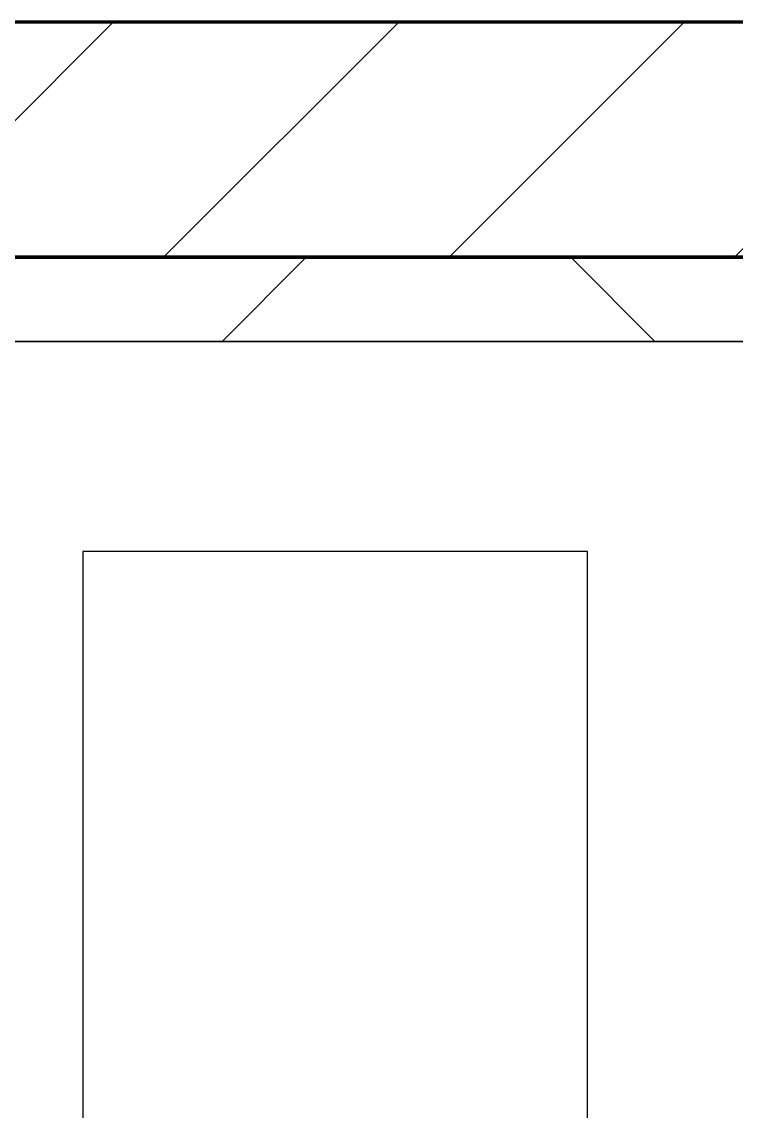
# Model space of a CAD drawing. Header units: millimetres. Extents: x -678720 to -601931, y -306 to 39239.
# Drawn here: x -663160 to -662735, y 8111 to 8759 of the extents above; entities that cross this region are included whole.
import ezdxf
from ezdxf.xclip import XClip

# ---------------------------------------------------------------- set-up
doc = ezdxf.new("R2010")
doc.units = ezdxf.units.MM
doc.header["$XCLIPFRAME"] = 0
doc.layers.add('000 - WIPEOUT', color=250, linetype='Continuous')
doc.layers.add('A11_ALU.SOLID SHEET', color=2, linetype='Continuous')
for name, color, linetype, lineweight in [('A-GLAZ-CURT', 2, 'Continuous', 9), ('A-WALL', 5, 'Continuous', 35), ('A-WALL-FNSH', 2, 'Continuous', 35), ('A-WALL-PATT', 1, 'Continuous', 35)]:
    doc.layers.add(name, color=color, linetype=linetype, lineweight=lineweight)

# ---------------------------------------------------------------- blocks, each defined once
blk = doc.blocks.new('PPLS-PP19_Custom Tile Pattern - Custom Tile Pattern-V72-4234-01 ENLARGED MULTI-PURPOSE LEVEL - REFLECTED CEILING PLAN - SHEET 5')
at = {"layer": 'A-GLAZ-CURT'}
for p, q in [((-300, 0), (300, 0)), ((300, 0), (-300, 0)), ((230.06, 0), (300, 0)), ((-300, -50), (300, -50)), ((300, -50), (-300, -50))]:
    blk.add_line(p, q, dxfattribs=at)
for points, knots in [([(300, 0), (286.53, 0), (254.22, 0), (207.11, 0), (177.41, 0), (159.34, 0), (158.33, 0), (158.3, 0)], [-285.253232, -285.253232, -285.253232, -285.253232, -244.693688, -187.987675, -143.776725, -129.632772, -123.352749, -123.352749, -123.352749, -123.352749]), ([(171.51, 0), (176.48, 0), (193.23, 0), (201.73, 0), (208.81, 0), (213.9, 0), (241.96, 0), (261.92, 0), (271.1, 0), (271.97, 0)], [-7971.819559, -7971.819559, -7971.819559, -7971.819559, -7784.112253, -7606.717214, -7289.299508, -7042.621073, -6582.165592, -6068.460911, -6014.06275, -6014.06275, -6014.06275, -6014.06275]), ([(300, 0), (288.22, 0), (262, 0), (230.43, 0), (219.94, 0), (219.02, 0)], [-12528.858583, -12528.858583, -12528.858583, -12528.858583, -11905.454923, -11162.864862, -10856.732305, -10856.732305, -10856.732305, -10856.732305]), ([(273.04, 0), (276.56, 0), (282.69, 0), (291.71, 0), (296.52, 0), (297.86, 0), (298.09, 0)], [-5991.415244, -5991.415244, -5991.415244, -5991.415244, -5766.029927, -5566.724884, -5280.360606, -5199.253518, -5199.253518, -5199.253518, -5199.253518]), ([(284.76, 0), (284.76, 0), (285.09, 0), (287.47, 0), (293.59, 0), (297.76, 0), (300, 0)], [-4110.630118, -4110.630118, -4110.630118, -4110.630118, -4053.389046, -3959.664717, -3862.421465, -3746.95702, -3746.95702, -3746.95702, -3746.95702]), ([(297.38, 0), (295.84, 0), (291.62, 0), (285.38, 0), (284.87, 0)], [-4803.172655, -4803.172655, -4803.172655, -4803.172655, -4358.271401, -4143.037883, -4143.037883, -4143.037883, -4143.037883])]:
    blk.add_open_spline(points, degree=3, knots=knots, dxfattribs=at)
blk = doc.blocks.new('PPLS-PP19_Custom Tile Pattern - Custom Tile Pattern-V73-4234-01 ENLARGED MULTI-PURPOSE LEVEL - REFLECTED CEILING PLAN - SHEET 5')
at = {"layer": 'A-GLAZ-CURT'}
for p, q in [((-300, 0), (300, 0)), ((300, 0), (-300, 0)), ((-293.07, 0), (-275.75, 0)), ((-275.75, 0), (-293.07, 0)), ((-222.32, 0), (-205, 0)), ((-205, 0), (-222.32, 0)), ((-300, -50), (300, -50)), ((300, -50), (-300, -50))]:
    blk.add_line(p, q, dxfattribs=at)
at = {"layer": 'A-GLAZ-CURT', "flags": 128}
for points in [[(-300, 0), (-291.56, 0), (-283.3, 0), (-275.2, 0), (-267.26, 0), (-259.45, 0), (-251.77, 0), (-244.2, 0), (-236.74, 0), (-229.36, 0), (-222.06, 0), (-214.83, 0), (-207.71, 0), (-200.76, 0), (-194.02, 0), (-187.54, 0), (-181.38, 0), (-175.58, 0), (-170.25, 0), (-165.64, 0), (-162.01, 0), (-159.53, 0), (-157.46, 0), (-154.52, 0), (-149.42, 0), (-141.84, 0), (-132.81, 0), (-126.08, 0)], [(-196.37, 0), (-202.58, 0), (-209.04, 0), (-215.73, 0), (-222.63, 0), (-229.72, 0), (-236.97, 0), (-244.39, 0), (-251.96, 0), (-259.67, 0), (-267.51, 0), (-275.48, 0), (-283.55, 0), (-291.73, 0), (-300, 0)], [(-125.17, 0), (-128.55, 0), (-134.16, 0), (-140.03, 0), (-145.5, 0), (-150.63, 0), (-155.53, 0), (-160.27, 0), (-164.95, 0), (-169.65, 0), (-174.47, 0), (-179.49, 0), (-184.81, 0), (-190.44, 0), (-196.23, 0)]]:
    blk.add_lwpolyline(points, dxfattribs=at)
at = {"layer": 'A-GLAZ-CURT'}
for points, knots in [([(-300, 0), (-284.65, 0), (-236.57, 0), (-179.32, 0), (-143.3, 0), (-130.76, 0)], [-5323.127839, -5323.127839, -5323.127839, -5323.127839, -4502.809032, -2700.551212, -1330.78196, -1330.78196, -1330.78196, -1330.78196]), ([(-72.93, 0), (-75.51, 0), (-91.45, 0), (-134.08, 0), (-202.69, 0), (-262.56, 0), (-294.48, 0), (-300, 0)], [-19442.345229, -19442.345229, -19442.345229, -19442.345229, -18935.241197, -17136.203329, -15131.813646, -13729.592194, -13439.944408, -13439.944408, -13439.944408, -13439.944408]), ([(-137.88, 0), (-140.56, 0), (-147.66, 0), (-147.69, 0), (-158.72, 0), (-174.02, 0), (-185.59, 0), (-209.77, 0), (-232.01, 0), (-255.22, 0), (-262.59, 0), (-264.9, 0), (-265.4, 0)], [-3187.727384, -3187.727384, -3187.727384, -3187.727384, -2919.378265, -2477.344047, -2237.412286, -2029.680487, -1755.085331, -1400.429864, -858.079193, -543.655514, -208.940337, 0, 0, 0, 0]), ([(-258.6, 0), (-257.91, 0), (-254.26, 0), (-241.25, 0), (-225.99, 0), (-213.1, 0), (-203.83, 0), (-198.5, 0), (-196.23, 0)], [-5722.54675, -5722.54675, -5722.54675, -5722.54675, -5657.471696, -5413.335975, -5017.494783, -4832.723979, -4666.091899, -4538.151836, -4538.151836, -4538.151836, -4538.151836]), ([(-133.82, 0), (-135.51, 0), (-137.8, 0), (-149.31, 0), (-162.01, 0), (-177.91, 0), (-199.46, 0), (-216.65, 0), (-231.26, 0), (-233.46, 0), (-234, 0)], [-2731.647847, -2731.647847, -2731.647847, -2731.647847, -2418.507304, -2308.929706, -2113.765672, -1763.376603, -1422.553702, -978.033455, -846.069444, -682.911962, -682.911962, -682.911962, -682.911962]), ([(-233.49, 0), (-233.44, 0), (-232.38, 0), (-230.74, 0), (-225.3, 0), (-223.63, 0)], [-455.274641, -455.274641, -455.274641, -455.274641, -440.605512, -119.536984, 0, 0, 0, 0]), ([(-223.63, 0), (-219.39, 0), (-206.17, 0), (-188.58, 0), (-169.02, 0), (-152.12, 0), (-138.64, 0), (-132.46, 0), (-131.12, 0)], [-5463.295695, -5463.295695, -5463.295695, -5463.295695, -5161.076232, -4739.070012, -4465.409639, -4149.119819, -3839.893365, -3743.369272, -3743.369272, -3743.369272, -3743.369272]), ([(-195.9, 0), (-192.68, 0), (-183.52, 0), (-171.77, 0), (-158.7, 0), (-157.22, 0)], [-4531.949775, -4531.949775, -4531.949775, -4531.949775, -4349.945572, -4000.813434, -3840.635403, -3840.635403, -3840.635403, -3840.635403]), ([(-152.35, 0), (-151.03, 0), (-147.71, 0), (-143.57, 0), (-138.62, 0)], [-3494.978217, -3494.978217, -3494.978217, -3494.978217, -3371.022232, -3227.460399, -3227.460399, -3227.460399, -3227.460399]), ([(-118.78, 0), (-121.86, 0), (-126.28, 0), (-136.96, 0), (-147.46, 0), (-150.03, 0), (-150.57, 0)], [-5938.474035, -5938.474035, -5938.474035, -5938.474035, -5700.061948, -5508.838257, -5298.784692, -5196.16478, -5196.16478, -5196.16478, -5196.16478]), ([(-150.34, 0), (-150.07, 0), (-147.75, 0), (-142.6, 0), (-127.26, 0), (-107.3, 0), (-90.42, 0), (-75.26, 0), (-68.63, 0), (-65.65, 0), (-64.42, 0)], [-4948.728362, -4948.728362, -4948.728362, -4948.728362, -4883.323924, -4440.880425, -4054.690705, -3793.097032, -3402.597032, -3144.956779, -3050.982048, -2983.552273, -2983.552273, -2983.552273, -2983.552273]), ([(-130.27, 0), (-133.29, 0), (-139.93, 0), (-147.74, 0), (-149.07, 0)], [-6606.97042, -6606.97042, -6606.97042, -6606.97042, -6449.282163, -6277.220794, -6277.220794, -6277.220794, -6277.220794]), ([(-148.23, 0), (-146.94, 0), (-140.15, 0), (-137.28, 0), (-133.93, 0), (-128.78, 0), (-126.5, 0)], [-6162.058746, -6162.058746, -6162.058746, -6162.058746, -6017.569127, -5560.701257, -5364.112219, -5231.017328, -5231.017328, -5231.017328, -5231.017328]), ([(-86.16, 0), (-91.37, 0), (-104.13, 0), (-122.65, 0), (-139.03, 0), (-146.11, 0), (-146.95, 0)], [-1681.3698, -1681.3698, -1681.3698, -1681.3698, -1374.161226, -945.742622, -741.901385, -489.130243, -489.130243, -489.130243, -489.130243]), ([(-146.69, 0), (-146.59, 0), (-145.49, 0), (-138.96, 0), (-133.64, 0), (-131.07, 0)], [-420.34245, -420.34245, -420.34245, -420.34245, -406.956646, -290.263673, -140.11415, -140.11415, -140.11415, -140.11415]), ([(-127.41, 0), (-131.63, 0), (-133.16, 0), (-134.09, 0), (-134.15, 0)], [-8540.990293, -8540.990293, -8540.990293, -8540.990293, -8266.114998, -8246.473386, -8246.473386, -8246.473386, -8246.473386]), ([(-120.13, 0), (-120.14, 0), (-120.24, 0), (-121.3, 0), (-129.25, 0), (-133.82, 0)], [-2933.992132, -2933.992132, -2933.992132, -2933.992132, -2920.575025, -2840.280255, -2731.647847, -2731.647847, -2731.647847, -2731.647847]), ([(-130.39, 0), (-130.19, 0), (-127.31, 0), (-117.33, 0), (-92.04, 0), (-75.84, 0), (-67.15, 0), (-64.37, 0)], [-7329.526687, -7329.526687, -7329.526687, -7329.526687, -7293.749979, -6839.55839, -6236.997189, -5713.340575, -5312.049069, -5312.049069, -5312.049069, -5312.049069]), ([(-130.3, 0), (-127.46, 0), (-120.12, 0), (-110.8, 0), (-99.5, 0), (-91.46, 0)], [-1313.945226, -1313.945226, -1313.945226, -1313.945226, -1002.059161, -460.363443, 0, 0, 0, 0]), ([(-130.23, 0), (-129.24, 0), (-126.4, 0), (-124.19, 0), (-123.43, 0), (-123.28, 0)], [-3721.696598, -3721.696598, -3721.696598, -3721.696598, -3647.167523, -3488.92562, -3439.852845, -3439.852845, -3439.852845, -3439.852845]), ([(-26.75, 0), (-27.82, 0), (-36.18, 0), (-53.55, 0), (-78.2, 0), (-107.38, 0), (-122.04, 0), (-129.19, 0)], [-8718.362214, -8718.362214, -8718.362214, -8718.362214, -8532.293389, -8073.216054, -7508.296369, -7004.680444, -6625.955282, -6625.955282, -6625.955282, -6625.955282]), ([(-113.43, 0), (-113.44, 0), (-113.96, 0), (-119.73, 0), (-125.43, 0), (-127.03, 0), (-127.41, 0)], [-328.499627, -328.499627, -328.499627, -328.499627, -282.672656, -98.539552, -24.539552, 0, 0, 0, 0]), ([(-126.5, 0), (-122.44, 0), (-108.71, 0), (-86.68, 0), (-63.44, 0), (-54.4, 0), (-48.53, 0), (-30.79, 0), (-18.03, 0), (8.61, 0), (15.02, 0), (22.91, 0), (31, 0), (39.04, 0), (51.19, 0), (58.74, 0), (61.34, 0), (61.45, 0)], [-5231.017328, -5231.017328, -5231.017328, -5231.017328, -4994.692869, -4542.524482, -4008.285538, -3689.699207, -3546.54457, -3315.260113, -2864.387349, -2439.246196, -2084.094819, -1956.422387, -1818.904206, -1645.594513, -1443.202566, -1228.752106, -1120.932285, -1120.932285, -1120.932285, -1120.932285]), ([(-125.15, 0), (-124.93, 0), (-121.96, 0), (-113.01, 0), (-98.9, 0), (-85.29, 0), (-71.67, 0), (-65.93, 0), (-65.07, 0)], [-3362.7396, -3362.7396, -3362.7396, -3362.7396, -3342.215224, -3074.362186, -2902.289527, -2605.247022, -2322.099534, -2241.8264, -2241.8264, -2241.8264, -2241.8264]), ([(-122.08, 0), (-122.01, 0), (-121.69, 0), (-121.2, 0), (-120.88, 0)], [-3136.336417, -3136.336417, -3136.336417, -3136.336417, -3110.304437, -3035.164275, -3035.164275, -3035.164275, -3035.164275]), ([(-64.88, 0), (-69.13, 0), (-82.59, 0), (-99.51, 0), (-114.02, 0), (-117.28, 0), (-118.78, 0)], [-989.745672, -989.745672, -989.745672, -989.745672, -740.068933, -229.489605, -116.330425, 0, 0, 0, 0]), ([(-117.74, 0), (-117.19, 0), (-114.78, 0), (-113.43, 0), (-113.43, 0)], [-821.249067, -821.249067, -821.249067, -821.249067, -394.672656, -330.879064, -330.879064, -330.879064, -330.879064]), ([(-36.62, 0), (-36.62, 0), (-40.35, 0), (-44.32, 0), (-58.97, 0), (-85.2, 0), (-107.61, 0), (-116.56, 0), (-117.56, 0)], [-4069.478503, -4069.478503, -4069.478503, -4069.478503, -3858.647035, -3538.256648, -2842.901703, -2193.204658, -1433.981041, -985.49888, -985.49888, -985.49888, -985.49888]), ([(-115.82, 0), (-114.96, 0), (-110.41, 0), (-96.78, 0), (-71.33, 0), (-42.53, 0), (-12.78, 0), (4.23, 0), (9.64, 0), (10.14, 0), (10.18, 0)], [-5724.064692, -5724.064692, -5724.064692, -5724.064692, -5430.283136, -5103.229623, -4799.173296, -4065.652676, -3589.737505, -3285.047089, -3066.359526, -3044.715262, -3044.715262, -3044.715262, -3044.715262]), ([(-64.92, 0), (-67.43, 0), (-78.02, 0), (-94, 0), (-112.01, 0), (-114.94, 0), (-115.63, 0)], [-1339.674715, -1339.674715, -1339.674715, -1339.674715, -1208.454564, -789.402658, -501.969187, -243.577221, -243.577221, -243.577221, -243.577221]), ([(-91.46, 0), (-90.09, 0), (-84.7, 0), (-77.43, 0), (-72.73, 0), (-72.64, 0), (-72.64, 0)], [-19832.387487, -19832.387487, -19832.387487, -19832.387487, -19753.885894, -19541.04734, -19478.625389, -19471.062469, -19471.062469, -19471.062469, -19471.062469]), ([(-65.4, 0), (-66.52, 0), (-73.66, 0), (-80.63, 0), (-86.16, 0)], [-2101.71225, -2101.71225, -2101.71225, -2101.71225, -2007.031671, -1681.3698, -1681.3698, -1681.3698, -1681.3698]), ([(-65.46, 0), (-66.01, 0), (-72.7, 0), (-77.83, 0), (-82.66, 0), (-83.28, 0), (-83.28, 0)], [-2037.343317, -2037.343317, -2037.343317, -2037.343317, -2006.592567, -1646.621388, -1424.436217, -1393.971743, -1393.971743, -1393.971743, -1393.971743]), ([(-83.28, 0), (-83.28, 0), (-82.91, 0), (-76.14, 0), (-62.97, 0), (-48.14, 0), (-36.49, 0), (-33.57, 0), (-29.94, 0), (-28.57, 0)], [-1393.4169, -1393.4169, -1393.4169, -1393.4169, -1353.722004, -1274.333717, -1073.56893, -651.549973, -296.515819, -83.513472, 0, 0, 0, 0]), ([(-64.59, 0), (-65.39, 0), (-66.19, 0), (-66.37, 0), (-66.38, 0)], [-2646.823762, -2646.823762, -2646.823762, -2646.823762, -2542.574734, -2498.224237, -2498.224237, -2498.224237, -2498.224237]), ([(-64.45, 0), (-62.11, 0), (-53.32, 0), (-34.42, 0), (-29.82, 0), (-29.19, 0)], [-2288.566553, -2288.566553, -2288.566553, -2288.566553, -1809.437387, -963.711516, -666.19313, -666.19313, -666.19313, -666.19313]), ([(-29.03, 0), (-33.97, 0), (-43.74, 0), (-55.44, 0), (-62.52, 0), (-64.45, 0)], [-2680.714891, -2680.714891, -2680.714891, -2680.714891, -2413.671296, -2161.752162, -2056.178139, -2056.178139, -2056.178139, -2056.178139]), ([(0.54, 0), (-2.2, 0), (-12.83, 0), (-25.64, 0), (-40, 0), (-53.75, 0), (-62.14, 0), (-64.39, 0)], [-2679.34943, -2679.34943, -2679.34943, -2679.34943, -2518.50168, -2125.455881, -1792.521578, -1466.981642, -1348.997677, -1348.997677, -1348.997677, -1348.997677]), ([(-36.33, 0), (-36.43, 0), (-37.27, 0), (-45.02, 0), (-46.13, 0), (-56.56, 0), (-63.36, 0), (-64.38, 0)], [-1855.773136, -1855.773136, -1855.773136, -1855.773136, -1810.870157, -1672.078046, -1405.135169, -1060.00838, -999.620925, -999.620925, -999.620925, -999.620925]), ([(31.18, 0), (25.97, 0), (11.99, 0), (-16.92, 0), (-45.2, 0), (-61.48, 0), (-64.15, 0)], [-4496.803627, -4496.803627, -4496.803627, -4496.803627, -4222.080604, -3745.412743, -2981.410125, -2664.77252, -2664.77252, -2664.77252, -2664.77252]), ([(-64.15, 0), (-63.05, 0), (-61.35, 0), (-60.36, 0), (-59.97, 0)], [-5301.30432, -5301.30432, -5301.30432, -5301.30432, -5140.470607, -5006.787413, -5006.787413, -5006.787413, -5006.787413]), ([(-63.63, 0), (-61.49, 0), (-57.39, 0), (-54.49, 0), (-45.2, 0), (-40.79, 0), (-40.46, 0), (-40.44, 0)], [-2969.237017, -2969.237017, -2969.237017, -2969.237017, -2851.217951, -2734.127174, -2474.780881, -2410.990208, -2350.645972, -2350.645972, -2350.645972, -2350.645972]), ([(-58.83, 0), (-58.37, 0), (-57.29, 0), (-54.23, 0), (-46.33, 0), (-42.62, 0), (-41.76, 0)], [-4859.52896, -4859.52896, -4859.52896, -4859.52896, -4680.891996, -4469.85053, -4321.566175, -4270.495146, -4270.495146, -4270.495146, -4270.495146]), ([(-51.83, 0), (-51.83, 0), (-51.78, 0), (-47.4, 0), (-46.01, 0), (-40.22, 0), (-36.78, 0)], [-632.814994, -632.814994, -632.814994, -632.814994, -627.965721, -508.377888, -260.442412, 0, 0, 0, 0]), ([(0.83, 0), (-0.33, 0), (-7.88, 0), (-20.62, 0), (-32.81, 0), (-44.85, 0), (-51.43, 0), (-51.79, 0)], [-1676.76829, -1676.76829, -1676.76829, -1676.76829, -1617.263037, -1290.787923, -1039.307308, -819.71621, -644.910881, -644.910881, -644.910881, -644.910881]), ([(-41.76, 0), (-39.9, 0), (-37.72, 0), (-36.92, 0), (-36.77, 0)], [-4270.495146, -4270.495146, -4270.495146, -4270.495146, -4161.040818, -4106.245333, -4106.245333, -4106.245333, -4106.245333]), ([(-36.78, 0), (-32.43, 0), (-20.41, 0), (-7.12, 0), (0.88, 0)], [-6191.144455, -6191.144455, -6191.144455, -6191.144455, -5862.463379, -5417.251398, -5417.251398, -5417.251398, -5417.251398]), ([(-36.29, 0), (-36.29, 0), (-34.66, 0), (-28.88, 0), (-26.95, 0), (-26.54, 0)], [-9150.272121, -9150.272121, -9150.272121, -9150.272121, -9057.163041, -8919.836787, -8834.607043, -8834.607043, -8834.607043, -8834.607043]), ([(30.82, 0), (29.27, 0), (20.14, 0), (3.54, 0), (-16.58, 0), (-34.76, 0), (-36.04, 0)], [-10462.034656, -10462.034656, -10462.034656, -10462.034656, -10363.088938, -9884.23066, -9424.652049, -9182.880979, -9182.880979, -9182.880979, -9182.880979]), ([(-33.34, 0), (-33.34, 0), (-32.93, 0), (-31.16, 0), (-30.52, 0)], [-2415.024266, -2415.024266, -2415.024266, -2415.024266, -2357.633367, -2323.618664, -2323.618664, -2323.618664, -2323.618664]), ([(70.61, 0), (66.16, 0), (55.8, 0), (39.61, 0), (24.74, 0), (2.64, 0), (-17.84, 0), (-30.57, 0), (-31.82, 0), (-32, 0)], [-4647.237329, -4647.237329, -4647.237329, -4647.237329, -4326.416877, -4098.545751, -3766.694881, -3333.063701, -2994.501669, -2698.150104, -2614.070998, -2614.070998, -2614.070998, -2614.070998]), ([(-30.76, 0), (-30.73, 0), (-29.99, 0), (-23.47, 0), (-15.75, 0), (-15.19, 0)], [-54176.191683, -54176.191683, -54176.191683, -54176.191683, -54157.274271, -53749.15266, -53717.791567, -53717.791567, -53717.791567, -53717.791567]), ([(-30.52, 0), (-27.11, 0), (-18.24, 0), (-6.01, 0), (1.53, 0)], [-2323.618664, -2323.618664, -2323.618664, -2323.618664, -2142.497158, -1742.987942, -1742.987942, -1742.987942, -1742.987942]), ([(-13, 0), (-14.35, 0), (-17.68, 0), (-25.97, 0), (-29.52, 0), (-30.21, 0)], [-55207.591944, -55207.591944, -55207.591944, -55207.591944, -54789.006179, -54461.685999, -54290.791712, -54290.791712, -54290.791712, -54290.791712]), ([(0.79, 0), (-4.04, 0), (-14.06, 0), (-24.92, 0), (-29.03, 0)], [-3276.429311, -3276.429311, -3276.429311, -3276.429311, -2903.012179, -2680.714891, -2680.714891, -2680.714891, -2680.714891]), ([(-28.98, 0), (-28.66, 0), (-27.39, 0), (-24.45, 0), (-22.56, 0)], [-166.548282, -166.548282, -166.548282, -166.548282, -102.06493, 0, 0, 0, 0]), ([(-28.57, 0), (-26.93, 0), (-20.29, 0), (-11.45, 0), (2.08, 0), (13.15, 0), (21.24, 0), (24.62, 0), (24.72, 0), (24.72, 0)], [-5361.429781, -5361.429781, -5361.429781, -5361.429781, -5261.36855, -5050.479954, -4785.90057, -4596.498881, -4445.288762, -4384.376941, -4376.041937, -4376.041937, -4376.041937, -4376.041937]), ([(-22.56, 0), (-20.27, 0), (-17.03, 0), (-11.36, 0), (-7.66, 0), (-6.6, 0), (-6.44, 0)], [-56468.192263, -56468.192263, -56468.192263, -56468.192263, -56344.022017, -56303.229861, -56166.290093, -56124.392176, -56124.392176, -56124.392176, -56124.392176]), ([(-15.19, 0), (-13.07, 0), (7.48, 0), (42.82, 0), (88.72, 0), (120.63, 0), (138.28, 0), (138.53, 0)], [-461.142613, -461.142613, -461.142613, -461.142613, -429.606584, -390.253598, -346.313304, -291.370682, -290.5735, -290.5735, -290.5735, -290.5735]), ([(-6.54, 0), (-6.73, 0), (-7.2, 0), (-7.6, 0), (-7.79, 0)], [-56009.792147, -56009.792147, -56009.792147, -56009.792147, -55949.290093, -55895.192118, -55895.192118, -55895.192118, -55895.192118]), ([(-2.63, 0), (-2.47, 0), (-1.22, 0), (4.92, 0), (15.97, 0), (22.54, 0), (24.49, 0)], [-226.825321, -226.825321, -226.825321, -226.825321, -220.269177, -206.416616, -198.214427, -187.717507, -187.717507, -187.717507, -187.717507]), ([(1.51, 0), (1.19, 0), (-0.3, 0), (-1.67, 0), (-2.25, 0)], [-249.37973, -249.37973, -249.37973, -249.37973, -246.234814, -234.646884, -234.646884, -234.646884, -234.646884]), ([(1.52, 0), (2.68, 0), (17.76, 0), (40.19, 0), (60.61, 0), (66.29, 0)], [-5405.288077, -5405.288077, -5405.288077, -5405.288077, -5340.621928, -4573.028122, -4256.411813, -4256.411813, -4256.411813, -4256.411813]), ([(1.54, 0), (2.04, 0), (12.09, 0), (22.06, 0), (37.44, 0), (45.92, 0), (57.76, 0), (64.47, 0), (72.74, 0), (75.22, 0), (76.03, 0), (76.21, 0)], [-1742.713998, -1742.713998, -1742.713998, -1742.713998, -1716.209403, -1206.526904, -1089.329421, -901.315459, -753.071572, -495.328968, -421.953223, -334.951786, -290.452333, -290.452333, -290.452333, -290.452333]), ([(76.63, 0), (74.8, 0), (67.65, 0), (53.52, 0), (37, 0), (24.07, 0), (13.98, 0), (6.12, 0), (1.54, 0)], [-3095.572228, -3095.572228, -3095.572228, -3095.572228, -2950.589685, -2634.532728, -2313.748533, -2106.613311, -1925.670641, -1689.01283, -1689.01283, -1689.01283, -1689.01283]), ([(8.33, 0), (8.19, 0), (7.22, 0), (4.46, 0), (1.59, 0)], [-3574.286521, -3574.286521, -3574.286521, -3574.286521, -3526.962355, -3297.171733, -3297.171733, -3297.171733, -3297.171733]), ([(9.32, 0), (9.08, 0), (7.65, 0), (4.87, 0), (1.97, 0), (1.65, 0)], [-2922.926651, -2922.926651, -2922.926651, -2922.926651, -2882.788014, -2720.818881, -2701.629424, -2701.629424, -2701.629424, -2701.629424]), ([(103.09, 0), (101.08, 0), (86.31, 0), (63.34, 0), (35.84, 0), (13.15, 0), (5.53, 0), (1.8, 0)], [-375.435014, -375.435014, -375.435014, -375.435014, -369.147452, -330.153101, -307.516438, -285.83788, -250.29001, -250.29001, -250.29001, -250.29001]), ([(24.69, 0), (24.54, 0), (20.99, 0), (15.48, 0), (10.8, 0), (9.63, 0)], [-4368.572414, -4368.572414, -4368.572414, -4368.572414, -4306.476363, -4080.000647, -3772.857994, -3772.857994, -3772.857994, -3772.857994]), ([(18.16, 0), (19.15, 0), (24.25, 0), (25.66, 0), (26.12, 0)], [-5700.113719, -5700.113719, -5700.113719, -5700.113719, -5554.232259, -5302.431367, -5302.431367, -5302.431367, -5302.431367]), ([(114.39, 0), (114.2, 0), (112.08, 0), (105.42, 0), (92.38, 0), (85.59, 0), (74.4, 0), (62.26, 0), (51.85, 0), (43.81, 0), (29.53, 0), (20.67, 0), (18.85, 0), (18.16, 0)], [-8148.58938, -8148.58938, -8148.58938, -8148.58938, -8105.191388, -7723.759874, -7531.75727, -7135.649961, -6924.452779, -6738.82075, -6548.303034, -6314.283804, -6135.05769, -5972.647715, -5832.674503, -5832.674503, -5832.674503, -5832.674503]), ([(27.44, 0), (27.9, 0), (29.54, 0), (38.07, 0), (50.93, 0), (62.11, 0), (66.38, 0)], [-5037.309798, -5037.309798, -5037.309798, -5037.309798, -4887.603822, -4705.298446, -4353.683244, -4109.384309, -4109.384309, -4109.384309, -4109.384309]), ([(27.89, 0), (29.09, 0), (33.4, 0), (48.37, 0), (71.92, 0), (100.57, 0), (116.36, 0), (128.63, 0), (128.95, 0)], [-147.777612, -147.777612, -147.777612, -147.777612, -135.792042, -118.513713, -97.899267, -63.759246, -39.050993, -35.895543, -35.895543, -35.895543, -35.895543]), ([(53.18, 0), (53.06, 0), (52.22, 0), (44.99, 0), (36.46, 0), (30.82, 0)], [-622.740158, -622.740158, -622.740158, -622.740158, -566.066452, -360.610861, 0, 0, 0, 0]), ([(168.37, 0), (167.68, 0), (162.47, 0), (147.02, 0), (109.77, 0), (76.86, 0), (57.82, 0), (46.51, 0), (41.18, 0), (36.02, 0), (35.54, 0), (35.54, 0)], [-543.375029, -543.375029, -543.375029, -543.375029, -530.793311, -458.593899, -401.860199, -357.622665, -341.267687, -334.000314, -326.15566, -319.318397, -317.489778, -317.489778, -317.489778, -317.489778]), ([(36.29, 0), (37.77, 0), (48.82, 0), (57.77, 0), (65.05, 0), (67.44, 0)], [-314.598523, -314.598523, -314.598523, -314.598523, -305.899624, -287.17622, -278.140979, -278.140979, -278.140979, -278.140979]), ([(61.47, 0), (61.47, 0), (61.21, 0), (54.61, 0), (53.71, 0), (53.56, 0)], [-1113.311073, -1113.311073, -1113.311073, -1113.311073, -1096.402191, -891.204116, -747.28819, -747.28819, -747.28819, -747.28819]), ([(136.44, 0), (121.66, 0), (98.69, 0), (75.27, 0), (67.45, 0)], [-106.750556, -106.750556, -106.750556, -106.750556, -59.610984, -36.148355, -36.148355, -36.148355, -36.148355]), ([(67.47, 0), (69.97, 0), (76.31, 0), (82.12, 0), (83.66, 0)], [-4234.360567, -4234.360567, -4234.360567, -4234.360567, -4094.177415, -3869.465285, -3869.465285, -3869.465285, -3869.465285]), ([(67.5, 0), (69.69, 0), (75.11, 0), (84.83, 0), (86.01, 0), (92.51, 0), (94.33, 0)], [-4087.92917, -4087.92917, -4087.92917, -4087.92917, -3960.84581, -3759.045785, -3336.541051, -2783.776468, -2783.776468, -2783.776468, -2783.776468]), ([(67.8, 0), (75.28, 0), (97.91, 0), (124.45, 0), (132.42, 0), (134.6, 0)], [-277.699086, -277.699086, -277.699086, -277.699086, -249.500363, -194.761443, -152.241002, -152.241002, -152.241002, -152.241002]), ([(76.22, 0), (75.58, 0), (73.64, 0), (71.05, 0), (70.61, 0)], [-193.634889, -193.634889, -193.634889, -193.634889, -31.537676, 0, 0, 0, 0])]:
    blk.add_open_spline(points, degree=3, knots=knots, dxfattribs=at)
for points in [[(-134.15, 0), (-133.48, 0), (-132.47, 0), (-130.93, 0)], [(-130.26, 0), (-128.22, 0), (-126.49, 0), (-125.15, 0)], [(-66.39, 0), (-66.39, 0), (-65.79, 0), (-65.06, 0)], [(-39.84, 0), (-39.08, 0), (-38.11, 0), (-37.36, 0)], [(24.49, 0), (25.23, 0), (25.72, 0), (26.04, 0)], [(66.89, 0), (55.03, 0), (43.11, 0), (31.18, 0)], [(80.35, 0), (79.57, 0), (78.27, 0), (76.63, 0)]]:
    blk.add_open_spline(points, degree=3, dxfattribs=at)
blk = doc.blocks.new('*U321')
at = {"layer": 'A-GLAZ-CURT', "rotation": 180}
for name, p in [('PPLS-PP19_Custom Tile Pattern - Custom Tile Pattern-V73-4234-01 ENLARGED MULTI-PURPOSE LEVEL - REFLECTED CEILING PLAN - SHEET 5', (-30065, -710)), ('PPLS-PP19_Custom Tile Pattern - Custom Tile Pattern-V72-4234-01 ENLARGED MULTI-PURPOSE LEVEL - REFLECTED CEILING PLAN - SHEET 5', (-29465, -710))]:
    blk.add_blockref(name, p, dxfattribs=at)
blk = doc.blocks.new('*U605')
at = {"color": 3}
blk.add_wipeout([(-275, -19250), (275, -19250), (275, -19550), (-275, -19550)], dxfattribs=at).dxf.layer = '000 - WIPEOUT'
at = {"layer": 'A11_ALU.SOLID SHEET', "color": 0, "linetype": 'ByBlock'}
blk.add_lwpolyline([(-275, -19550), (275, -19550), (275, -19250), (-275, -19250)], close=True, dxfattribs=at)
blk = doc.blocks.new('*U743')
blk.add_lwpolyline([(21173.36, -580), (28210, -580), (28210, -6849.96), (45954.15, -6849.96), (45954.15, 600), (82995.06, 600), (83086.47, 650), (90052, 650), (90392, 990), (103159.16, 990), (103159.16, 4990), (21173.36, 4990), (21173.36, 3485.45), (21203.36, 3485.45), (21203.36, 925.54), (21173.36, 925.54), (21173.36, -580)])
at = {"layer": 'A11_ALU.SOLID SHEET', "color": 0, "linetype": 'ByBlock', "rotation": 90}
blk.add_blockref('*U605', (62308.5, 4590), dxfattribs=at)

msp = doc.modelspace()

# ---------------------------------------------------------------- block references
at = {"layer": 'A11_ALU.SOLID SHEET'}
ref = msp.add_blockref('*U743', (-744682.37, 3579.02), dxfattribs=at)
XClip(ref).set_block_clipping_path([(69798.6834257276, -3885.5002684942), (120965.0023936313, 33679.9972602262)])

# ---------------------------------------------------------------- next in the draw order: hatches: boundary and pattern name
at = {"layer": 'A-WALL-PATT', "lineweight": 9}
h = msp.add_hatch(dxfattribs=at)
h.set_pattern_fill('FP_2', color=256, style=0, pattern_type=2)
h.set_pattern_definition([(45, (0, 0), (-84.852814, 84.852814), [])])
h.paths.add_polyline_path([(-645614.94, 8619.02), (-644025.62, 8619.02), (-644076.02, 8641.53), (-644079.79, 8639.36), (-644084.96, 8639.36), (-644091.03, 8644.02), (-644092.03, 8648.69), (-644157.37, 8677.88), (-644139.02, 8718.97), (-643915.31, 8619.02), (-632557.37, 8619.02), (-632557.37, 8759.02), (-674883.69, 8759.02), (-674883.69, 8619.02), (-672825.62, 8619.02), (-672876.02, 8641.53), (-672879.79, 8639.36), (-672884.96, 8639.36), (-672891.03, 8644.02), (-672892.03, 8648.69), (-672957.37, 8677.88), (-672939.02, 8718.97), (-672715.31, 8619.02), (-669225.62, 8619.02), (-669276.02, 8641.53), (-669279.79, 8639.36), (-669284.96, 8639.36), (-669291.03, 8644.02), (-669292.03, 8648.69), (-669357.37, 8677.88), (-669339.02, 8718.97), (-669115.31, 8619.02), (-665625.62, 8619.02), (-665676.02, 8641.53), (-665679.79, 8639.36), (-665684.96, 8639.36), (-665691.03, 8644.02), (-665692.03, 8648.69), (-665757.37, 8677.88), (-665739.02, 8718.97), (-665515.31, 8619.02), (-662025.62, 8619.02), (-662076.02, 8641.53), (-662079.79, 8639.36), (-662084.96, 8639.36), (-662091.03, 8644.02), (-662092.03, 8648.69), (-662157.37, 8677.88), (-662139.02, 8718.97), (-661915.31, 8619.02), (-658425.62, 8619.02), (-658476.02, 8641.53), (-658479.79, 8639.36), (-658484.96, 8639.36), (-658491.03, 8644.02), (-658492.03, 8648.69), (-658557.37, 8677.88), (-658539.02, 8718.97), (-658315.31, 8619.02), (-654825.62, 8619.02), (-654876.02, 8641.53), (-654879.79, 8639.36), (-654884.96, 8639.36), (-654891.03, 8644.02), (-654892.03, 8648.69), (-654957.37, 8677.88), (-654939.02, 8718.97), (-654715.31, 8619.02), (-651225.62, 8619.02), (-651276.02, 8641.53), (-651279.79, 8639.36), (-651284.96, 8639.36), (-651291.03, 8644.02), (-651292.03, 8648.69), (-651357.37, 8677.88), (-651339.02, 8718.97), (-651115.31, 8619.02), (-647625.62, 8619.02), (-647676.02, 8641.53), (-647679.79, 8639.36), (-647684.96, 8639.36), (-647691.03, 8644.02), (-647692.03, 8648.69), (-647757.37, 8677.88), (-647739.02, 8718.97), (-647515.31, 8619.02), (-645746.78, 8619.02)])
h = msp.add_hatch(dxfattribs=at)
h.set_pattern_fill('FP_3', color=256, style=0, pattern_type=2)
h.set_pattern_definition([(45, (0, 0), (-212.13203, 212.13203), []), (135, (0, 0), (-212.13203, -212.13203), [])])
h.paths.add_polyline_path([(-637582.37, 8569.02), (-637582.37, 8619.02), (-643915.31, 8619.02), (-643803.39, 8569.02), (-641132.34, 8569.02)])
h.paths.add_polyline_path([(-659985.63, 8569.02), (-658313.71, 8569.02), (-658425.62, 8619.02), (-661915.31, 8619.02), (-661803.39, 8569.02), (-660051.55, 8569.02)])
h.paths.add_polyline_path([(-653657.25, 8569.02), (-651113.71, 8569.02), (-651225.62, 8619.02), (-654715.31, 8619.02), (-654603.39, 8569.02), (-653782.37, 8569.02)])
h.paths.add_polyline_path([(-643913.71, 8569.02), (-644025.62, 8619.02), (-647515.31, 8619.02), (-647403.39, 8569.02), (-643966.93, 8569.02)])
h.paths.add_polyline_path([(-658203.39, 8569.02), (-654713.71, 8569.02), (-654825.62, 8619.02), (-658315.31, 8619.02), (-658205.78, 8570.08)])
h.paths.add_polyline_path([(-662292.85, 8569.02), (-661913.71, 8569.02), (-662025.62, 8619.02), (-665515.31, 8619.02), (-665403.39, 8569.02), (-662358.77, 8569.02)])
h.paths.add_polyline_path([(-647513.71, 8569.02), (-647625.62, 8619.02), (-651115.31, 8619.02), (-651003.39, 8569.02), (-647526.64, 8569.02)])
h.paths.add_polyline_path([(-666973.22, 8569.02), (-665513.71, 8569.02), (-665625.62, 8619.02), (-669115.31, 8619.02), (-669003.39, 8569.02), (-667105.06, 8569.02)])
h.paths.add_polyline_path([(-670928.45, 8569.02), (-669113.71, 8569.02), (-669225.62, 8619.02), (-672715.31, 8619.02), (-672603.39, 8569.02), (-670994.37, 8569.02)])
h.paths.add_polyline_path([(-672906.07, 8569.02), (-672713.71, 8569.02), (-672825.62, 8619.02), (-674883.69, 8619.02), (-674883.69, 8569.02), (-672957.37, 8569.02)])

# ---------------------------------------------------------------- next in the draw order: linework, layer by layer
at = {"layer": 'A-WALL', "color": 7, "lineweight": 70}
for p, q in [((-664582.37, 8759.02), (-662182.37, 8759.02)), ((-662182.37, 8619.02), (-664582.37, 8619.02)), ((-664582.37, 8619.02), (-662182.37, 8619.02))]:
    msp.add_line(p, q, dxfattribs=at)
at = {"layer": 'A-WALL-FNSH', "color": 250}
msp.add_line((-662182.37, 8569.02), (-664582.37, 8569.02), dxfattribs=at)

# ---------------------------------------------------------------- next in the draw order: block references
msp.add_blockref('*U321', (-633017.37, 9279.02))

doc.saveas('drawing.dxf')
